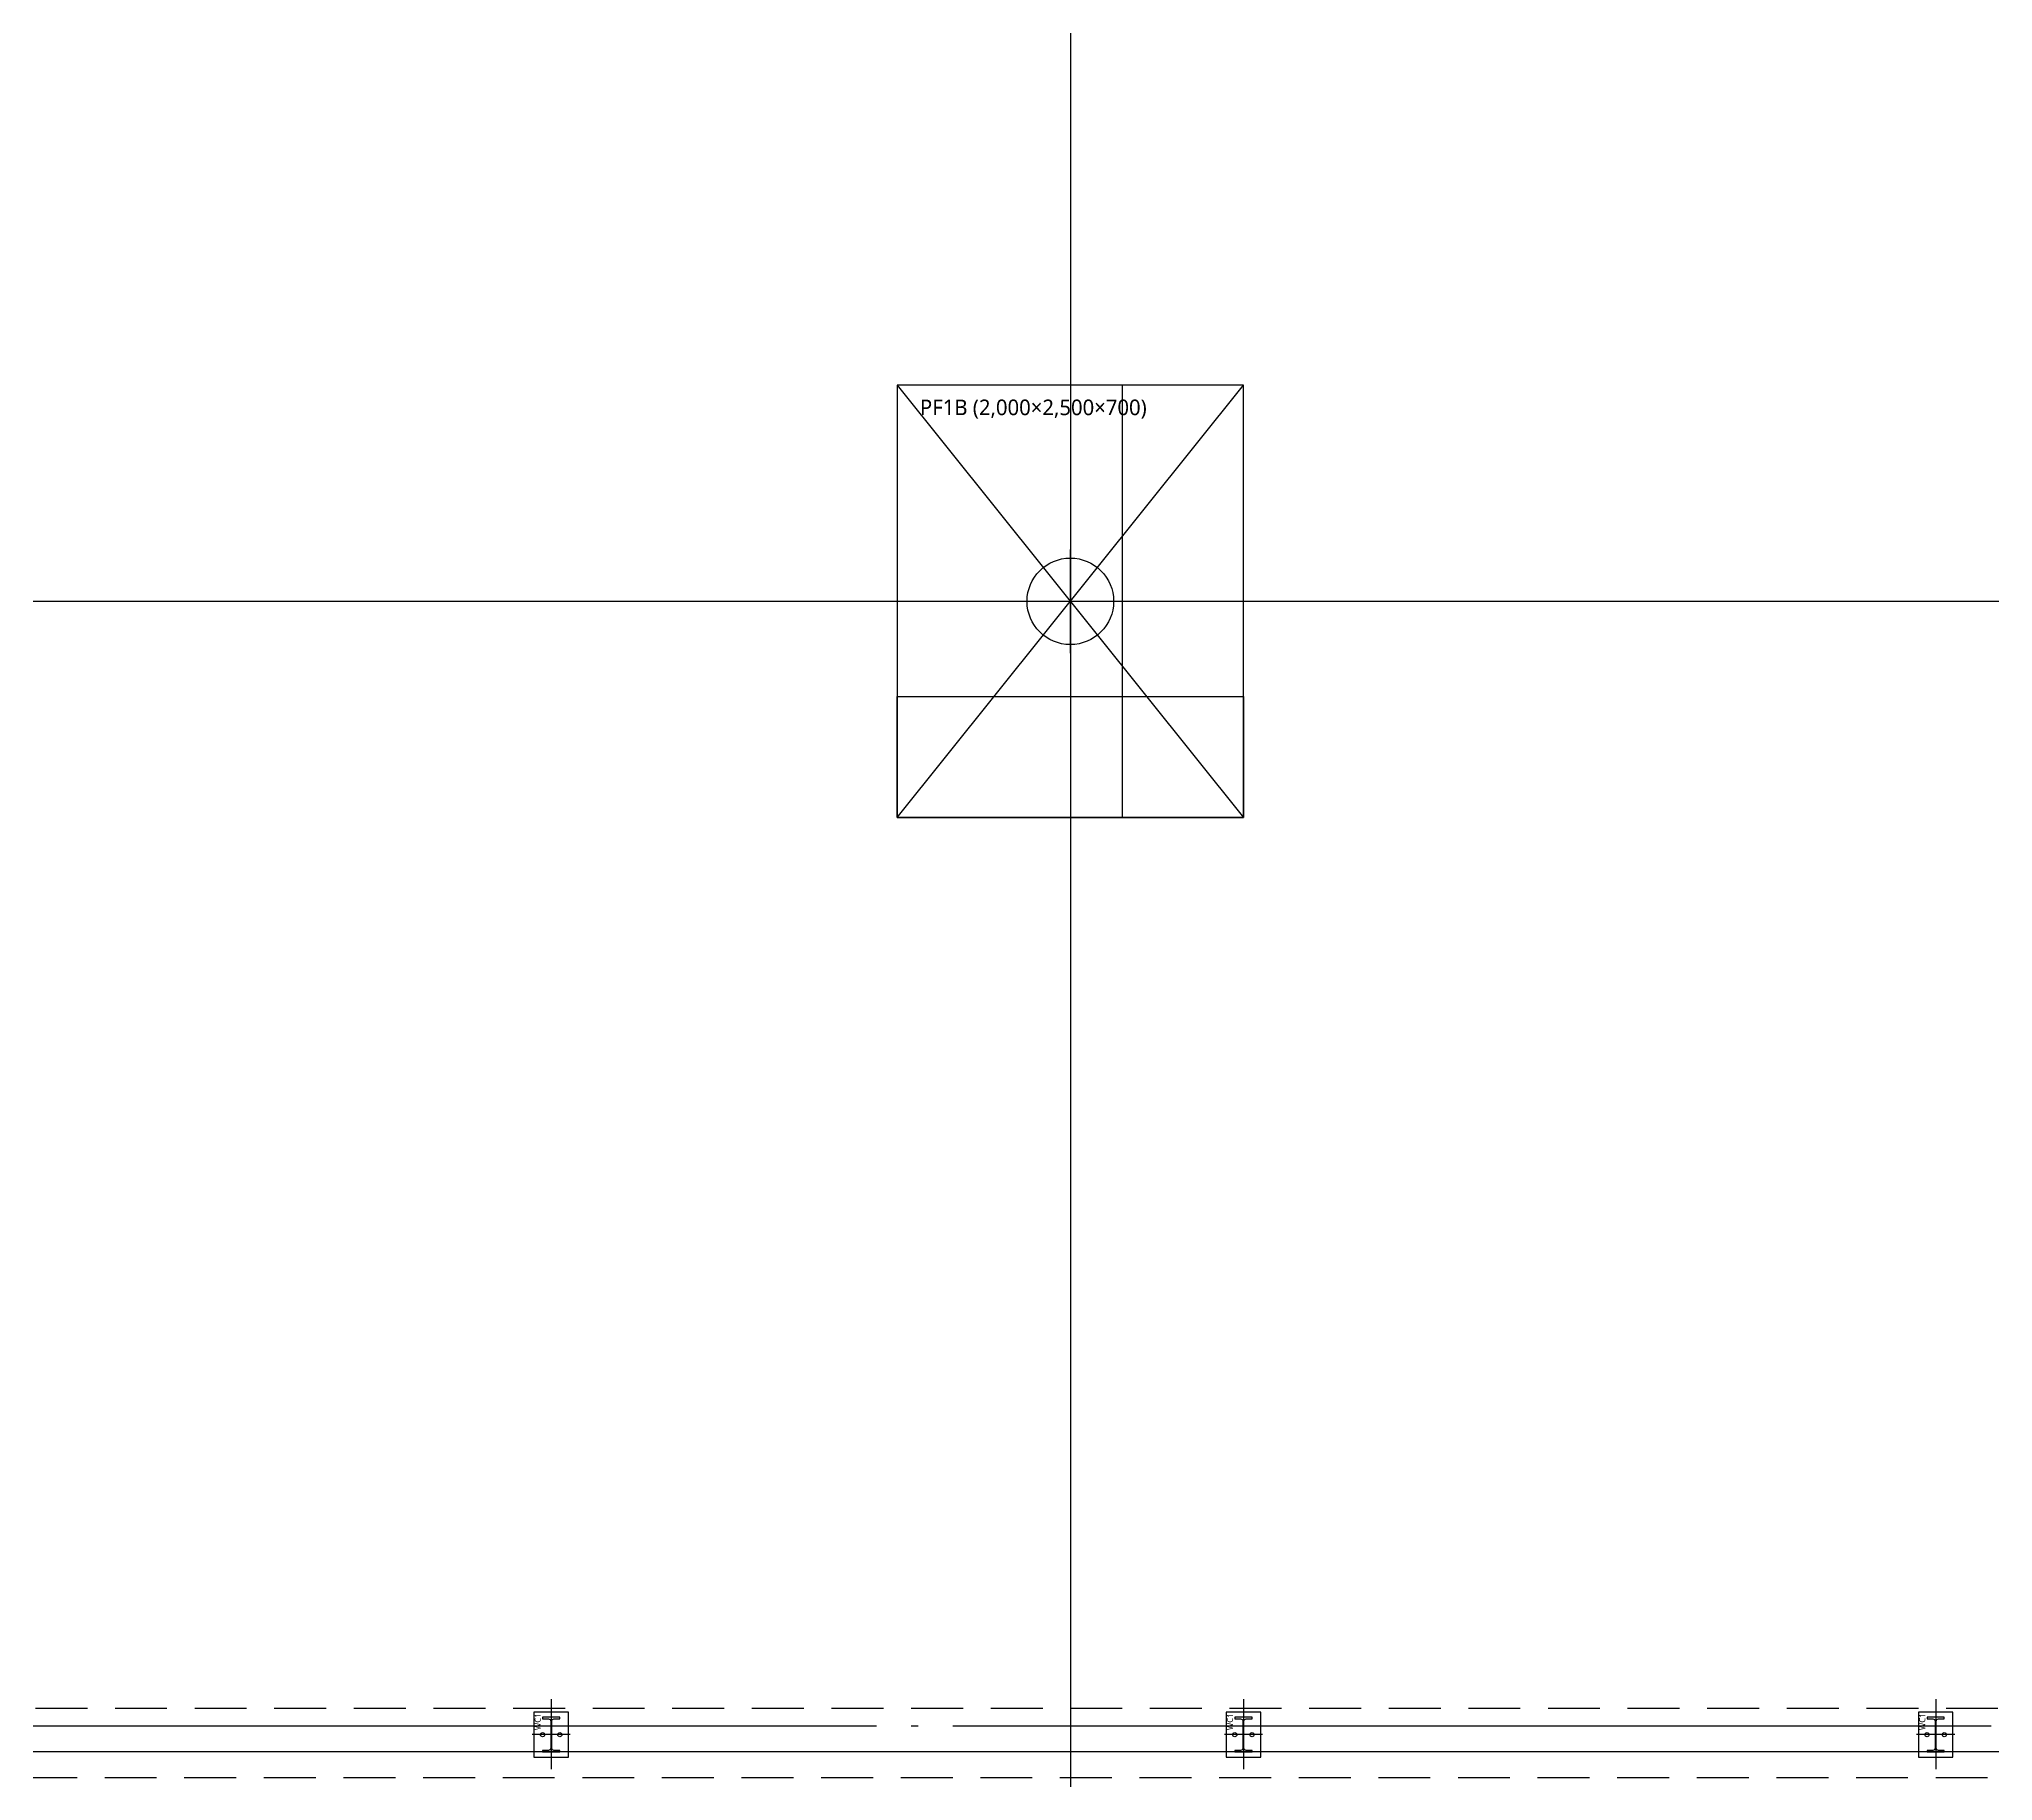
# Model space of a CAD drawing. Header units: millimetres. Extents: x -734060 to 504600, y -7739 to 118800.
# Drawn here: x -257859 to -246569, y 42582 to 52650 of the extents above; entities that cross this region are included whole.
import ezdxf
from ezdxf.enums import TextEntityAlignment as Align
from ezdxf.lldxf.tags import DXFTag

# ---------------------------------------------------------------- set-up
doc = ezdxf.new("R2010")
doc.units = ezdxf.units.MM
doc.header["$LTSCALE"] = 200
for name, pattern in [('CEN-GAUN', [32.2, 30, -1, 0.2, -1]), ('CONTINOUS', [0]), ('H3', [3, 2, -1]), ('HID', [2.3, 1.5, -0.8])]:
    doc.linetypes.add(name, pattern=pattern)
doc.layers.get('DEFPOINTS').update_dxf_attribs({"color": 137})
for name, color, linetype in [('0-PIPE', 7, 'Continuous'), ('0-기초', 4, 'H3'), ('CEN', 1, 'CEN-GAUN'), ('G', 3, 'Continuous'), ('HAT-INS', 250, 'Continuous'), ('S-COL', 2, 'Continuous'), ('STEEL BASE', 13, 'Continuous'), ('WAL', 3, 'Continuous')]:
    doc.layers.add(name, color=color, linetype=linetype)
doc.layers.add('TEMP', color=171, linetype='Continuous', plot=False)
doc.styles.add('스타일1', font='malgun.ttf')
tags = doc.linetypes.add('DH-HID2', pattern=[1.2, 0.8, -0.4]).pattern_tags.tags
tags[6:7] = [DXFTag(74, 4), DXFTag(75, 0), DXFTag(340, '0'), DXFTag(46, 1.0), DXFTag(50, 0.0), DXFTag(44, 0.0), DXFTag(45, 0.0)]
tags[4:5] = [DXFTag(74, 4), DXFTag(75, 0), DXFTag(340, '0'), DXFTag(46, 1.0), DXFTag(50, 0.0), DXFTag(44, 0.0), DXFTag(45, 0.0)]

# ---------------------------------------------------------------- blocks, each defined once
blk = doc.blocks.new('X-CEN11')
at = {"layer": 'CEN', "color": 14, "linetype": 'CONTINOUS'}
for p, q in [((43000, 4216), (43000, -48378)), ((-9200, -36500), (76000, -36500))]:
    blk.add_line(p, q, dxfattribs=at)
blk = doc.blocks.new('X-CEN')
at = {"layer": 'CEN'}
blk.add_line((-9200, -43000), (76000, -43000), dxfattribs=at)
blk = doc.blocks.new('파일')
at = {"layer": '0-PIPE', "color": 7, "linetype": 'Continuous'}
for p, q in [((0, -300), (0, 300)), ((-300, 0), (300, 0))]:
    blk.add_line(p, q, dxfattribs=at)
at = {"layer": '0-PIPE', "color": 3, "linetype": 'Continuous'}
blk.add_circle((0, 0), 250, dxfattribs=at)
blk = doc.blocks.new('SS-PF1B')
at = {"layer": '0-기초', "linetype": 'DH-HID2', "ltscale": 2.5}
blk.add_lwpolyline([(-1000, 1250), (-1000, -1250), (1000, -1250), (1000, 1250)], close=True, dxfattribs=at)
at = {"layer": 'DEFPOINTS'}
for p, q in [((-1000, 1250), (1000, -1250)), ((-1000, -1250), (1000, 1250))]:
    blk.add_line(p, q, dxfattribs=at)
for points in [[(1000, -1250), (1000, 1250), (300, 1250), (300, -1250)], [(-1000, -1250), (-1000, -550), (1000, -550), (1000, -1250)]]:
    blk.add_lwpolyline(points, close=True, dxfattribs=at)
at = {"layer": '0-기초'}
blk.add_blockref('파일', (0, 0), dxfattribs=at)
at = {"layer": 'DEFPOINTS', "style": '스타일1'}
blk.add_text('PF1B (2,000×2,500×700)', height=90, dxfattribs=at).set_placement((-214, 1121), align=Align.MIDDLE_CENTER)
blk = doc.blocks.new('X-1F-FD')
at = {"layer": 'S-COL'}
blk.add_blockref('SS-PF1B', (43000, -36500), dxfattribs=at)
blk = doc.blocks.new('S-WC1')
at = {"layer": 'DEFPOINTS'}
for p, q in [((0, 205), (0, -199)), ((110, 0), (-110, 0))]:
    blk.add_line(p, q, dxfattribs=at)
at = {"layer": 'STEEL BASE'}
blk.add_lwpolyline([(100, 130), (-100, 130), (-100, -130), (100, -130)], close=True, dxfattribs=at)
for centre in [(-50, 0), (50, 0)]:
    blk.add_circle(centre, 12, dxfattribs=at)
at = {"layer": 'WAL'}
blk.add_lwpolyline([(50, -100), (50, -91), (16, -91, -0.414214), (3, -78), (3, 78, -0.414214), (16, 91), (50, 91), (50, 100), (-50, 100), (-50, 91), (-16, 91, -0.414214), (-3, 78), (-3, -78, -0.414214), (-16, -91), (-50, -91), (-50, -100)], format="xyb", close=True, dxfattribs=at)
at = {"layer": 'TEMP', "style": '스타일1'}
blk.add_text('WC1', height=35, rotation=90, dxfattribs=at).set_placement((-60, 26))
blk = doc.blocks.new('x-stu-1Fcol')
for p in [(40000, -43050), (44000, -43050), (48000, -43050)]:
    blk.add_blockref('S-WC1', p)

msp = doc.modelspace()

# ---------------------------------------------------------------- linework, layer by layer
at = {"layer": 'DEFPOINTS'}
msp.add_lwpolyline([(-295050, 86050), (-223750, 86050), (-223750, 42750), (-295050, 42750)], close=True, dxfattribs=at)
at = {"layer": 'G', "color": 7, "linetype": 'HID'}
for points in [[(-295200, 86200), (-223600, 86200), (-223600, 42600), (-295200, 42600)], [(-294800, 85800), (-224000, 85800), (-224000, 43000), (-294800, 43000)]]:
    msp.add_lwpolyline(points, close=True, dxfattribs=at)

# ---------------------------------------------------------------- block references
for name in ['x-stu-1Fcol', 'X-1F-FD']:
    msp.add_blockref(name, (-294900, 85900))
at = {"layer": '0-기초', "color": 252, "linetype": 'CONTINOUS', "ltscale": 3}
msp.add_blockref('X-CEN11', (-294900, 85900), dxfattribs=at)
at = {"layer": 'HAT-INS'}
msp.add_blockref('X-CEN', (-294900, 85900), dxfattribs=at)

doc.saveas('drawing.dxf')
